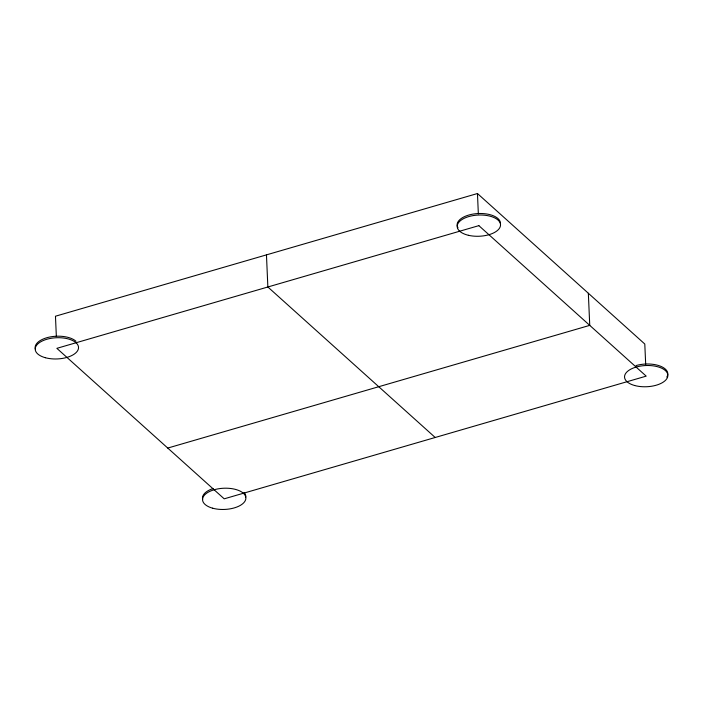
<?xml version="1.0" encoding="UTF-8"?>
<svg xmlns="http://www.w3.org/2000/svg" width="703" height="703" viewBox="0 0 703 703"><rect width="100%" height="100%" fill="white"/><g stroke="black" fill="none" stroke-linecap="round" stroke-linejoin="round"><path stroke-width="1.05" d="M645.688 364.365L644.792 344.022L477.46 193.527L55.467 316.218L56.354 336.561M167.753 448.066L589.747 325.366L588.341 293.248M435.201 437.486L267.861 286.991L266.463 254.873M477.46 193.527L478.348 213.87M202.666 499.464A21.688 10.615 -2.5 0 1 213.079 488.559M244.126 492.557A21.688 10.615 -2.5 0 1 245.795 497.03M636.048 365.56A21.688 10.615 -2.5 0 1 659.994 366.008A21.688 10.615 -2.5 0 1 666.822 377.098M457.969 227.763A21.688 10.615 -2.5 0 1 475.571 213.738A21.688 10.615 -2.5 0 1 500.457 223.211M35.335 348.969A21.688 10.615 -2.5 0 1 50.203 336.93A21.688 10.615 -2.5 0 1 75.986 341.254M478.857 225.645L56.864 348.337L224.204 498.831L646.198 376.14L478.857 225.645M45.3 357.704A21.688 10.615 -2.5 0 0 78.516 348.038A21.688 10.615 -2.5 0 0 46.785 339.277A21.688 10.615 -2.5 0 0 45.3 357.704M212.64 508.199A21.688 10.615 -2.5 0 0 245.857 498.541A21.688 10.615 -2.5 0 0 214.125 489.771A21.688 10.615 -2.5 0 0 212.64 508.199M634.624 385.499A21.688 10.615 -2.5 0 0 667.85 375.841A21.688 10.615 -2.5 0 0 636.118 367.071A21.688 10.615 -2.5 0 0 634.624 385.499M468.374 235.285A21.688 10.615 -2.5 0 0 500.527 224.723A21.688 10.615 -2.5 0 0 467.68 216.919A21.688 10.615 -2.5 0 0 468.374 235.285"/></g></svg>
